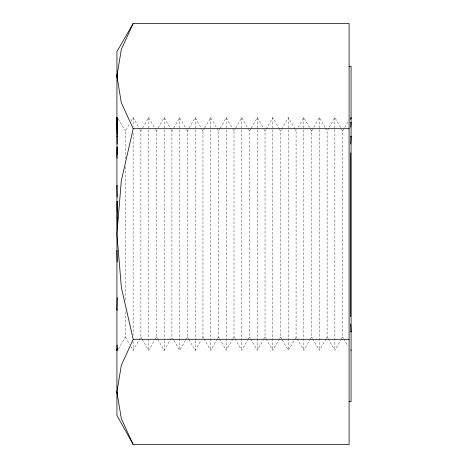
<?xml version="1.0" encoding="UTF-8"?>
<svg xmlns="http://www.w3.org/2000/svg" width="468" height="468" viewBox="0 0 468 468"><rect width="100%" height="100%" fill="white"/><g stroke="black" fill="none" stroke-linecap="round" stroke-linejoin="round"><path stroke-width="0.35" stroke-dasharray="2.34 1.75" d="M117.579 187.077L117.603 185.65M125.365 158.757L125.365 131.046L129.595 123.716M131.005 121.27L133.123 117.603L139.827 129.209M139.119 340.008L140.886 336.954L140.886 131.046L142.295 128.601M142.646 127.992L148.643 117.603L155.347 129.209M154.639 340.008L156.4 336.954L156.4 131.046L157.815 128.601M158.166 127.992L164.163 117.603L170.867 129.209M173.686 340.008L171.92 336.954L171.92 131.046L173.335 128.601M173.686 127.992L179.683 117.603L186.381 129.209M185.679 340.008L187.44 336.954L187.44 131.046L188.85 128.601M189.207 127.992L195.203 117.603L201.901 129.209M203.668 338.177L202.96 336.954L202.96 131.046L204.37 128.601M204.727 127.992L210.723 117.603L216.719 127.992M219.188 338.177L218.48 336.954L218.48 131.046L219.89 128.601M220.247 127.992L226.243 117.603L232.941 129.209M233.292 338.177L234 336.954L234 131.046L235.41 128.601M235.761 127.992L241.757 117.603L248.461 129.209M118.31 349.175L125.365 336.954L125.365 309.951M248.11 339.399L249.52 336.954L249.52 131.046L250.93 128.601M251.281 127.992L257.277 117.603L263.981 129.209M131.005 346.73L133.123 350.397L138.768 340.622M263.63 339.399L265.04 336.954L265.04 131.046L265.742 129.823M266.099 129.209L272.797 117.603L278.793 127.992M142.295 339.399L148.643 350.397L154.288 340.622M281.97 339.399L280.56 336.954L280.56 131.046L281.262 129.823M281.619 129.209L288.317 117.603L295.021 129.209M157.815 339.399L164.163 350.397L169.808 340.622M170.159 340.008L171.92 336.954M296.782 338.177L296.08 336.954L296.08 131.046L296.782 129.823M298.192 127.378L303.837 117.603L310.185 128.601M174.037 340.622L179.683 350.397L185.328 340.622M310.185 339.399L311.6 336.954L311.6 131.046L313.361 127.992M313.712 127.378L319.357 117.603L325.003 127.378M188.85 339.399L195.203 350.397L200.842 340.622M202.258 338.177L202.96 336.954M326.412 338.177L327.114 336.954L327.114 131.046L328.881 127.992M329.232 127.378L334.877 117.603L341.225 128.601M204.019 338.791L210.723 350.397L217.421 338.791M217.778 338.177L218.48 336.954M341.225 339.399L342.635 336.954L342.635 131.046L344.401 127.992M344.752 127.378L347.929 121.879M219.539 338.791L226.243 350.397L232.941 338.791M235.059 338.791L241.757 350.397L247.753 340.008M250.579 338.791L257.277 350.397L263.273 340.008M266.099 338.791L272.797 350.397L279.501 338.791M279.852 338.177L280.56 336.954M282.321 340.008L288.317 350.397L294.313 340.008M294.664 339.399L296.08 336.954M297.133 338.791L303.837 350.397L309.834 340.008M312.653 338.791L319.357 350.397L326.061 338.791M328.173 338.791L334.877 350.397L340.874 340.008M341.576 129.209L342.635 131.046M325.354 127.992L327.114 131.046M310.541 129.209L311.6 131.046M295.372 129.823L296.08 131.046M279.15 128.601L280.56 131.046M264.332 129.823L265.04 131.046M248.812 129.823L249.52 131.046M233.292 129.823L234 131.046M342.635 336.954L343.342 338.177M343.693 338.791L347.929 346.121M217.07 128.601L218.48 131.046M327.114 336.954L327.822 338.177M202.258 129.823L202.96 131.046M311.6 336.954L312.302 338.177M186.738 129.823L187.44 131.046M171.218 129.823L171.92 131.046M155.698 129.823L156.4 131.046M265.04 336.954L265.742 338.177M140.178 129.823L140.886 131.046M249.52 336.954L250.222 338.177M118.31 118.825L125.365 131.046M234 336.954L234.708 338.177M187.44 336.954L188.499 338.791M156.4 336.954L157.459 338.791M140.886 336.954L141.939 338.791M125.365 336.954L129.595 344.284M334.877 117.603L334.877 128.84M334.877 129.56L334.877 350.397M319.357 117.603L319.357 128.84M319.357 129.56L319.357 350.397M303.837 117.603L303.837 350.397M288.317 117.603L288.317 350.397M272.797 117.603L272.797 350.397M257.277 117.603L257.277 350.397M241.757 117.603L241.757 350.397M226.243 117.603L226.243 350.397M210.723 117.603L210.723 350.397M195.203 117.603L195.203 339.885M195.203 340.61L195.203 350.397M179.683 117.603L179.683 350.397M164.163 117.603L164.163 339.885M164.163 340.61L164.163 350.397M148.643 117.603L148.643 338.44M148.643 339.16L148.643 350.397M133.123 117.603L133.123 126.664M133.123 133.181L133.123 334.819M133.123 341.336L133.123 350.397M125.365 166.579L125.365 301.421"/><path stroke-width="0.7" d="M350.766 316.631L350.766 152.825M117.24 229.519L117.175 201.38L117.234 211.905M117.228 297.537L116.924 310.225L117.263 309.834M117.234 144.015L116.924 117.603L117.263 118.193M350.766 144.015L351.076 136.083L350.737 136.58M350.778 127.167L351.076 122.318L350.737 122.885M117.263 349.807L116.924 350.397L117.175 347.859M117.275 73.891L116.924 76.05L121.306 102.644L133.21 128.7L121.288 180.946L116.924 234L121.347 287.44L133.21 339.3L121.317 365.321L116.924 391.95L121.306 418.544L133.21 444.6L349.093 444.6L349.093 23.4L133.21 23.4L116.924 51.615L116.924 415.385L133.21 444.6M116.924 350.397L117.24 348.496M350.76 119.457L351.076 117.603L350.737 118.193M133.21 23.4L121.317 49.421L116.924 76.05L117.275 78.209M117.263 345.115L116.924 345.682L117.24 347.315M117.263 250.479L116.924 250.567L117.234 261.945M349.093 66.28L351.076 66.28L351.076 401.719L349.093 401.719M133.21 128.7L349.093 128.7M133.21 339.3L349.093 339.3M116.924 217.433L117.263 217.521M117.263 185.895L116.924 185.65L117.234 197.086M117.263 158.166L116.924 157.774L117.175 146.899L117.234 154.645M350.737 331.42L351.076 331.917L350.766 323.985M116.924 136.083L117.263 136.58M117.263 122.885L116.924 122.318L117.175 129.425M350.737 349.807L351.076 350.397M116.924 391.95L117.275 394.109M116.924 117.603L117.175 120.141M117.175 120.077L117.24 122.183M117.175 129.244L117.228 133.912"/></g></svg>
